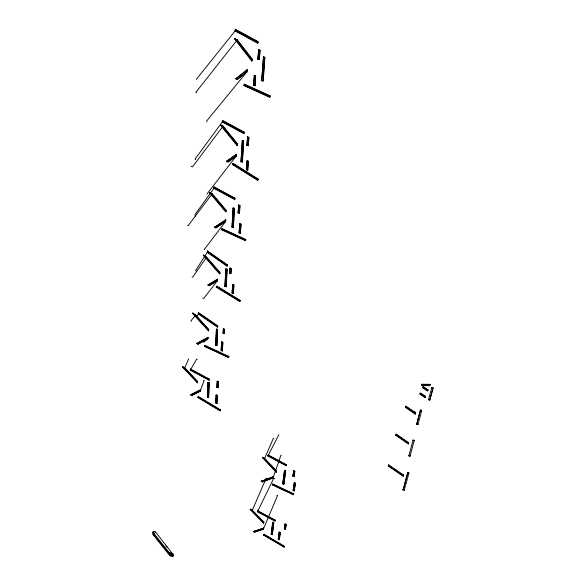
<?xml version="1.0" encoding="UTF-8"?>
<svg xmlns="http://www.w3.org/2000/svg" width="586" height="586" viewBox="0 0 586 586"><rect width="100%" height="100%" fill="white"/><g stroke="black" fill="none" stroke-linecap="round" stroke-linejoin="round"><path stroke-width="0.88" d="M190.267 370.198L190.487 369.019L209.283 379.032L209.055 380.211L190.267 370.198L196.735 359.057L197.233 359.313M190.487 369.019L190.479 369.847L209.261 379.853M197.379 382.856L197.607 381.405L184.81 367.796L182.671 366.653L182.458 367.012L197.379 382.856L197.607 381.405M198.302 313.92L198.537 312.609L217.743 325.853L217.494 327.142L198.302 313.92L198.537 312.609M200.287 389.866L200.053 391.411L191.585 395.491L190.501 394.847L200.287 389.866L200.053 391.411L204.184 380.475L203.569 380.526M207.254 252.317L207.503 250.933L227.273 264.791L227.016 266.169L207.254 252.317L207.503 250.933M207.752 338.964L207.993 337.324L196.706 343.586L197.965 344.172L207.752 338.964L207.993 337.324M208.499 330.907L208.741 329.369L195.761 315.07L192.772 313.027L192.552 313.371L208.499 330.907L208.741 329.369M207.4 397.403L208.052 382.328L209.165 382.709L208.689 397.418L207.4 397.403L208.052 382.328M213.919 188.348L214.183 186.934L234.883 198.075L234.832 199.145L234.612 199.482L213.919 188.348L214.183 186.934M208.491 397.777L209.165 382.709M209.055 380.211L209.283 379.032M222.284 121.954L222.563 120.438L244.091 132.062L244.025 133.242L243.805 133.564L222.284 121.954L222.563 120.438M217.274 280.914L217.538 279.163L217.274 280.914L209.07 285.734L207.927 285.03L217.538 279.163M215.655 345.33L216.461 329.01L217.604 329.391L216.981 345.352L215.655 345.33L216.461 329.01M216.776 345.703L217.604 329.391M217.494 327.142L217.743 325.853M219.655 273.955L219.918 272.314L206.624 257.137L203.547 254.998L203.335 255.335L219.655 273.955L219.918 272.314M215.714 402.992L216.219 394.905L217.318 395.286L216.988 403.278L216.791 403.637L215.714 402.992L216.219 394.905M216.842 387.368L217.281 381.112L218.395 381.706L218.153 387.39L216.842 387.368L217.281 381.112M216.791 403.637L217.318 395.286M217.955 387.749L218.395 381.706M225.757 211.861L226.035 210.103L212.213 193.754L209.861 192.494L209.642 192.823L225.757 211.861L226.035 210.103M225.478 221.735L225.757 219.86L225.478 221.735L215.853 227.91L214.513 227.295L225.757 219.86M221.127 350.523L221.698 341.814L222.827 342.187L222.446 350.692L222.248 351.036L221.127 350.523L221.698 341.814M235.111 30.948L235.411 29.3L257.986 41.547L257.906 42.881L257.679 43.188L235.111 30.948L235.411 29.3M224.907 286.591L225.896 268.806L227.075 269.186L226.277 286.627L224.907 286.591L225.896 268.806M222.248 351.036L222.827 342.187M223.046 333.419L223.456 328.475L224.585 329.251L224.394 333.441L223.046 333.419L223.456 328.475M226.071 286.964L227.075 269.186M227.016 266.169L227.273 264.791M224.189 333.793L224.585 329.251M229.602 273.252L230.056 267.89L231.214 268.696L230.987 273.288L229.602 273.252L230.056 267.89M232.012 227.339L233.155 207.913L234.378 208.286L233.426 227.375L232.012 227.339L233.155 207.913M236.041 156.345L236.348 154.316L236.041 156.345L227.91 162.051L226.679 161.282L236.348 154.316M230.781 273.625L231.214 268.696M237.147 145.665L237.447 143.76L223.127 126.151L220.68 124.825L220.453 125.148L237.147 145.665L237.447 143.76M233.213 227.712L234.378 208.286M234.612 199.482L234.883 198.075M232.085 292.985L232.708 284.591L233.873 284.972L233.433 293.344L233.228 293.689L232.085 292.985L232.708 284.591M233.228 293.689L233.873 284.972M238.084 212.908L238.707 204.902L239.923 205.554L239.52 212.952L238.084 212.908L238.707 204.902M240.993 161.817L242.34 140.406L243.615 140.786L242.458 161.861L240.993 161.817L242.34 140.406M246.816 72.019L247.153 69.8L246.816 72.019L237.249 79.454L235.784 78.795L247.153 69.8M239.308 213.289L239.923 205.554M242.245 162.19L243.615 140.786M243.805 133.564L244.091 132.062M239.073 232.913L239.777 223.684L240.985 224.057L240.48 233.125L239.073 232.913L239.777 223.684M240.267 233.462L240.985 224.057M246.896 145.496L247.607 136.692L248.874 137.373L248.391 145.548L246.896 145.496L247.607 136.692M251.804 61.083L252.134 59.003L237.293 39.819L234.737 38.434L234.495 38.742L251.804 61.083L252.134 59.003M246.354 169.684L247.072 160.798L248.332 161.179L247.797 170.123L247.585 170.453L246.354 169.684L247.072 160.798M248.171 145.877L248.874 137.373M247.585 170.453L248.332 161.179M253.548 85.402L254.353 75.513L255.664 75.887L255.064 85.673L253.548 85.402L254.353 75.513M254.844 85.988L255.664 75.887M257.679 43.188L257.986 41.547M257.862 59.347L258.69 49.524L260.008 50.242L259.43 59.413L257.862 59.347L258.69 49.524M259.202 59.728L260.008 50.242M261.693 80.787L263.488 56.864L264.828 57.245L263.231 80.853L261.693 80.787L263.488 56.864M263.004 81.168L264.828 57.245M257.444 511.805L257.686 510.78L275.186 520.053L274.937 521.079L257.444 511.805L273.728 478.293L274.629 478.762M257.686 510.78L257.62 511.432L275.112 520.705M267.89 456.033L268.146 454.934L286.393 464.632L286.129 465.731L267.89 456.033L278.87 434.666M268.146 454.934L268.073 455.666L286.305 465.357M263.561 523.181L263.832 521.936L252.339 510.208L250.347 509.153L250.171 509.527L263.561 523.181L263.832 521.936M263.546 528.03L263.275 529.348L254.324 532.176L253.328 531.583L263.546 528.03L263.275 529.348L277.581 495.463L276.995 495.404M272.973 478.044L273.266 476.63L261.136 481.355L262.323 481.912L272.973 478.044L280.87 455.359L281.361 455.373M273.266 476.63L273.149 477.678L262.323 481.912M276.27 472.272L276.563 470.939L264.711 458.384L262.645 457.278L262.462 457.651L276.27 472.272L276.563 470.939M271.193 534.285L272.732 522.214L273.779 522.587L272.395 534.293L272.226 534.659L271.193 534.285L272.732 522.214M272.226 534.659L273.779 522.587M274.937 521.079L275.186 520.053M282.745 483.831L284.518 470.521L285.609 470.91L283.99 483.846L283.822 484.212L282.745 483.831L284.518 470.521M283.822 484.212L285.609 470.91M286.129 465.731L286.393 464.632M278.233 539.105L279.251 532.022L280.291 532.396L279.405 539.325L279.236 539.699L278.233 539.105L279.251 532.022M279.236 539.699L280.291 532.396M284.327 528.946L285.118 523.891L286.151 524.441L285.543 528.953L285.375 529.326L284.327 528.946L285.118 523.891M285.375 529.326L286.151 524.441M292.89 476.191L293.762 470.639L294.831 471.21L294.15 476.206L293.982 476.572L292.89 476.191L293.762 470.639M293.982 476.572L294.831 471.21M293.117 490.497L294.304 482.725L295.388 483.106L294.348 490.621L294.172 490.995L293.117 490.497L294.304 482.725M294.172 490.995L295.388 483.106M388.65 464.896L388.306 466.06L403.19 476.22L403.336 475.839L388.459 465.68L388.65 464.896L403.542 475.07L403.19 476.22M396.129 434.548L395.924 435.391L408.413 443.99L408.772 442.782L396.283 434.167L396.129 434.548L408.625 443.163L408.413 443.99M396.283 434.167L395.924 435.391L396.744 434.482L396.077 435.002L408.559 443.609M405.6 407.424L406.457 406.479L405.6 407.424L405.973 406.142L415.613 412.888L415.232 414.163L405.6 407.424L405.973 406.142M243.937 85.6L244.45 84.172L270.117 95.818L269.802 96.917L269.589 97.232L243.937 85.6L244.45 84.172M421.437 385.581L421.832 384.248L430.065 384.343L429.663 385.683L421.437 385.581L421.832 384.248L422.162 385.2L422.008 385.588L421.832 384.248M415.232 414.163L415.613 412.888M416.712 424.257L420.374 410.361L420.528 409.973L421.759 410.383L417.921 424.66L416.712 424.257L420.528 409.973M408.852 455.864L413.093 439.998L414.28 440.401L410.017 456.26L408.852 455.864L408.999 455.476L410.163 455.871L410.017 456.26M425.084 397.674L425.48 396.37L420.77 393.067L420.045 393.653L419.891 394.041L425.084 397.674L425.238 397.286L420.045 393.653M429.663 385.683L430.065 384.343M407.805 472.609L403.153 489.786L407.805 472.609L408.947 473.005L404.274 490.174L402.78 489.654L402.919 489.273L404.421 489.793L404.274 490.174M428.476 399.718L431.809 387.507L433.076 387.925L429.875 399.74L429.721 400.135L428.476 399.718L428.622 399.33L429.875 399.74M429.721 400.135L433.076 387.925M221.706 229.829L222.16 228.606L245.79 239.469L245.527 240.355L245.322 240.692L221.706 229.829L222.16 228.606M269.589 97.232L270.117 95.818M204.477 346.436L204.902 345.352L228.892 356.515L228.657 357.248L228.459 357.599L204.477 346.436L204.902 345.352M155.144 532.352L155.239 531.627L173.082 554.422M245.322 240.692L245.79 239.469M228.459 357.599L228.892 356.515M403.901 490.043L404.04 489.662M408.947 473.005L408.808 473.385L407.658 472.99M403.542 475.07L403.395 475.451L388.496 465.277M413.093 439.998L412.94 440.386L414.126 440.789L414.28 440.401M421.759 410.383L421.605 410.771L420.374 410.361M431.809 387.507L431.662 387.903L432.922 388.32M417.921 424.66L418.067 424.271L416.858 423.868M427.253 390.935L428.139 389.954L423.444 386.665L422.718 387.258L422.565 387.646L427.253 390.935L428.139 389.954M425.333 396.759L425.436 396.334L424.557 397.308L425.282 396.722L420.616 393.455L419.891 394.041M408.625 443.163L408.772 442.782M420.616 393.455L420.77 393.067M422.565 387.646L423.444 386.665M272.322 484.908L272.754 483.955L293.718 493.8L293.278 494.752L272.322 484.908L272.497 484.541L293.447 494.386L293.278 494.752M284.056 547.156L284.65 546.364L264.059 534.205L263.641 534.644L263.473 535.011L284.056 547.156L284.65 546.364M263.473 535.011L264.059 534.205M293.447 494.386L293.718 493.8M254.324 532.176L263.444 528.975M272.754 483.955L272.578 484.322L293.549 494.174M263.656 522.309L252.163 510.582L266.205 478.183L267.004 478.535M276.38 471.305L264.528 458.75L273.303 438.431L273.896 438.724M232.452 164.549L233.14 163.34L258.331 179.089L257.62 180.283L232.452 164.549L233.14 163.34M219.992 410.801L220.19 410.449L198.017 397.14L197.819 397.498L219.992 410.801L220.592 409.878L198.405 396.561L197.819 397.498M220.592 409.878L220.402 410.237L198.2 396.912L198.405 396.561M203.679 342.29L207.957 338.62L197.965 344.172M191.585 395.491L200.258 391.06M239.711 301.519L239.908 301.175L216.49 286.84L216.278 287.177L239.711 301.519L240.355 300.471L216.915 286.122L216.703 286.466L240.15 300.816L240.355 300.471M216.278 287.177L216.915 286.122M197.401 381.757L184.597 368.147L188.531 359.255L188.282 358.815M208.535 329.713L195.541 315.422L195.761 315.07L190.846 320.908L191.226 321.421M209.07 285.734L217.479 280.577L203.855 298.325L202.653 298.245M258.331 179.089L258.118 179.419L232.92 163.662M257.62 180.283L257.833 179.953L232.671 164.219M219.706 272.651L206.404 257.474L206.624 257.137L192.582 277.259L192.047 277.083M215.853 227.91L225.691 221.398L204.206 249.555L204.631 249.35M225.815 210.44L211.986 194.083L212.213 193.754L188.04 225.822L187.762 225.383M227.91 162.051L236.261 156.015L206.99 193.973M237.22 144.09L222.9 126.473L223.127 126.151L192.398 166.929L191.065 166.27M237.249 79.454L247.043 71.704L206.616 121.024L206.909 121.815M251.907 59.318L237.052 40.126L237.293 39.819L195.805 92.427L196.435 92.756M196.303 79.396L235.352 30.648L257.906 42.881M235.784 78.795L246.918 70.108M226.679 161.282L236.129 154.645M214.513 227.295L225.544 220.19M207.927 285.03L217.325 279.507M196.706 343.586L207.788 337.675M190.501 394.847L200.082 390.225M261.136 481.355L273.091 476.997M253.328 531.583L263.37 528.396M169.691 553.645L169.757 554.312A3.15 1.524 27.6 0 0 173.002 555.469M169.706 554.832L169.772 555.499M173.09 555.499L172.064 553.653M169.676 552.569L169.742 553.235A3.157 1.531 27.6 0 0 172.995 554.393M421.678 384.643L429.912 384.738M421.59 385.192L429.809 385.288M263.26 57.179L264.601 57.553M258.089 59.039L259.43 59.413M254.126 75.821L255.445 76.202M261.913 80.472L263.231 80.853M242.113 140.735L243.395 141.109M247.116 145.167L248.391 145.548M246.853 161.128L248.112 161.509M241.205 161.487L242.458 161.861M232.935 208.242L234.158 208.623M238.297 212.572L239.52 212.952M239.564 224.02L240.78 224.394M232.224 227.002L233.426 227.375M225.683 269.15L226.863 269.531M229.807 272.908L230.987 273.288M232.495 284.935L233.668 285.316M225.119 286.246L226.277 286.627M216.256 329.361L217.399 329.742M223.251 333.068L224.394 333.441M221.493 342.165L222.621 342.539M215.86 344.978L216.981 345.352M207.854 382.687L208.96 383.061M217.047 387.009L218.153 387.39M216.022 395.264L217.12 395.645M207.598 397.044L208.689 397.418M284.342 470.895L285.433 471.276M293.059 475.817L294.15 476.206M294.128 483.098L295.212 483.479M282.921 483.465L283.99 483.846M272.556 522.58L273.603 522.961M284.496 528.572L285.543 528.953M279.083 532.388L280.123 532.769M271.362 533.919L272.395 534.293M154.631 531.876L154.499 531.824A3.619 1.773 28.2 0 0 153.305 531.48L153.371 533.56A3.626 1.78 28.2 0 0 154.499 534.08L154.499 534.088A3.604 1.765 28.2 0 0 153.378 533.78L153.415 534.762A3.619 1.773 28.2 0 0 153.818 534.981M253.767 85.087L255.064 85.673M236.012 78.48L237.484 79.147M244.223 84.487L269.897 96.133M244.157 85.285L269.802 96.917M239.286 232.576L240.48 233.125M221.948 228.936L245.585 239.813M221.918 229.5L245.527 240.355M214.725 226.958L216.073 227.58M221.332 350.172L222.446 350.692M204.697 345.696L228.694 356.867M204.682 346.092L228.657 357.248M196.911 343.242L198.171 343.828M293.286 490.13L294.348 490.621M261.312 480.989L262.506 481.546M195.629 159.458L195.035 159.143L222.519 121.632L244.025 133.242M267.963 455.307L286.217 465.006M293.586 471.012L294.655 471.584M262.462 457.651L264.528 458.75M284.942 524.265L285.975 524.814M257.503 511.146L275.017 520.427M250.171 509.527L252.163 510.582M217.084 381.471L218.19 382.065M190.274 369.378L209.077 379.391M182.458 367.012L184.597 368.147M213.956 187.264L234.664 198.405M234.832 199.145L214.146 188.018L194.977 214.593L195.38 216.263M238.487 205.232L239.711 205.891M209.642 192.823L211.986 194.083M222.328 120.76L243.871 132.385M247.38 137.014L248.647 137.703M220.453 125.148L222.9 126.473M235.169 29.608L257.759 41.862M258.455 49.832L259.781 50.55M234.495 38.742L237.052 40.126M278.401 538.732L279.405 539.325M263.883 534.578L284.481 546.731M263.641 534.644L284.217 546.789M253.496 531.216L254.5 531.81M190.706 394.495L191.79 395.14M215.912 402.633L216.988 403.278M232.29 292.641L233.433 293.344M208.14 284.693L209.283 285.389M226.899 160.952L228.13 161.721M246.574 169.354L247.797 170.123M192.552 313.371L195.541 315.422M223.251 328.827L224.379 329.603M198.324 312.961L217.531 326.204M217.706 326.79L198.515 313.569L196.596 317.627M229.844 268.234L231.009 269.04M203.335 255.335L206.404 257.474M423.29 387.053L427.985 390.349M422.718 387.258L427.406 390.547M207.283 251.269L227.06 265.136M227.229 265.824L207.473 251.98L195.658 270.461L196.061 270.915M405.82 406.53L415.459 413.277M405.754 407.036L415.379 413.775M250.347 509.153L263.737 522.815M262.645 457.278L276.453 471.906M182.671 366.653L197.585 382.504M173.185 555.052L172.973 554.847A3.142 1.516 27.6 0 0 169.72 553.682M192.772 313.027L208.711 330.563M203.547 254.998L219.867 273.611M209.861 192.494L225.969 211.531M220.68 124.825L237.367 145.335M165.897 545.962L167.025 547.361M152.997 532.396L169.479 552.979M153.034 533.487L169.493 554.048M153.071 534.688L169.508 555.235M234.737 38.434L252.031 60.768M153.305 531.487A1.113 0.505 -39.1 0 0 153.342 532.469A3.626 1.787 28.3 0 0 153.81 532.718A3.611 1.765 28.2 0 0 153.342 532.571A1.113 0.505 -39.1 0 0 153.371 533.56M169.815 555.477A3.142 1.516 27.6 0 0 173.009 556.656L172.98 556.033A3.135 1.509 27.5 0 0 169.735 554.876M169.742 552.693A3.142 1.516 27.6 0 1 172.951 553.873M153.415 534.762A1.113 0.505 -39.1 0 1 153.378 533.78M402.648 475.371L402.501 475.751L403.293 474.902L402.648 475.371M429.494 385.288L429.34 385.676L429.164 384.335L429.494 385.288M407.841 443.119L407.695 443.499L408.523 442.606L407.841 443.119M414.361 411.797L414.207 412.185L415.43 412.588L415.584 412.2L414.361 411.797M388.459 465.68L388.306 466.06L389.089 465.203L388.459 465.68M414.646 413.255L414.492 413.643L415.342 412.705L414.646 413.255M233.14 213.092L232.928 213.429L233.968 212.557L233.14 213.092"/></g></svg>
